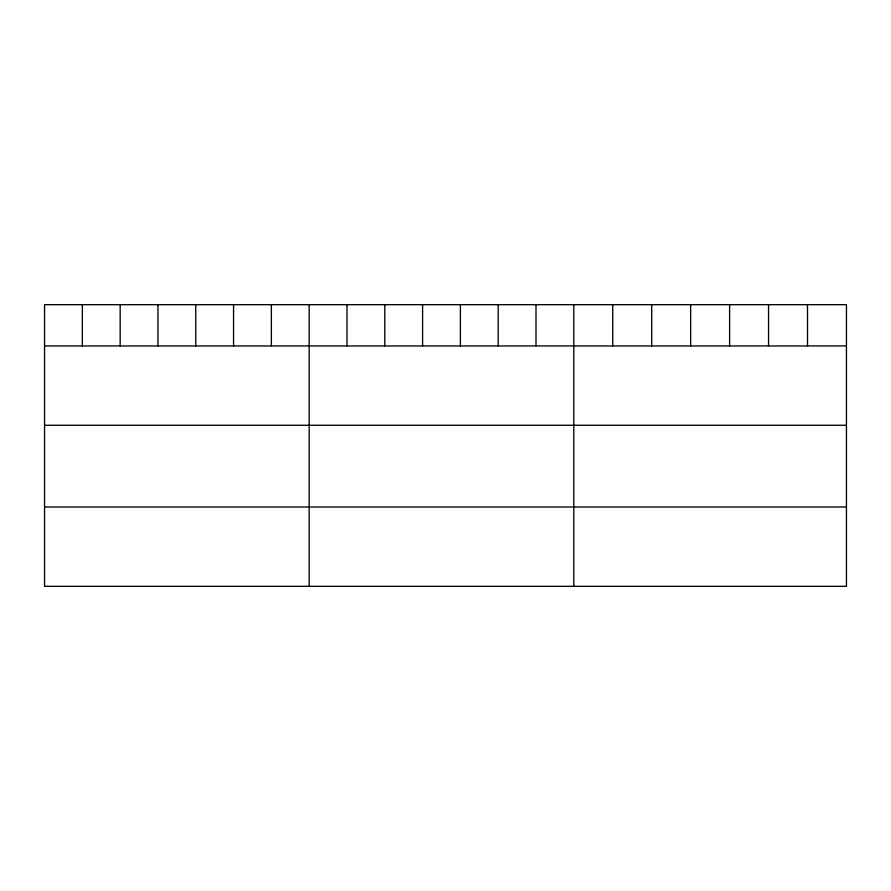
<?xml version="1.0" encoding="UTF-8"?>
<svg xmlns="http://www.w3.org/2000/svg" width="891" height="891" viewBox="0 0 891 891"><rect width="100%" height="100%" fill="white"/><g stroke="black" fill="none" stroke-linecap="round" stroke-linejoin="round"><path stroke-width="1.34" d="M846.45 345.931L846.45 586.334L44.55 586.334L44.55 304.666L846.45 304.666L846.45 345.931L44.55 345.931M44.55 425.263L846.45 425.263M44.55 507.001L846.45 507.001M807.502 304.666L807.502 345.931M768.554 304.666L768.554 345.931M729.606 304.666L729.606 345.931M690.648 304.666L690.648 345.931M651.7 304.666L651.7 345.931M612.752 304.666L612.752 345.931M573.804 304.666L573.804 586.334M536.003 304.666L536.003 345.931M498.192 304.666L498.192 345.931M460.391 304.666L460.391 345.931M422.59 304.666L422.59 345.931M384.789 304.666L384.789 345.931M346.978 304.666L346.978 345.931M309.177 304.666L309.177 586.334M271.376 304.666L271.376 345.931M233.565 304.666L233.565 345.931M195.764 304.666L195.764 345.931M157.963 304.666L157.963 345.931M120.162 304.666L120.162 345.931M82.351 304.666L82.351 345.931"/></g></svg>
